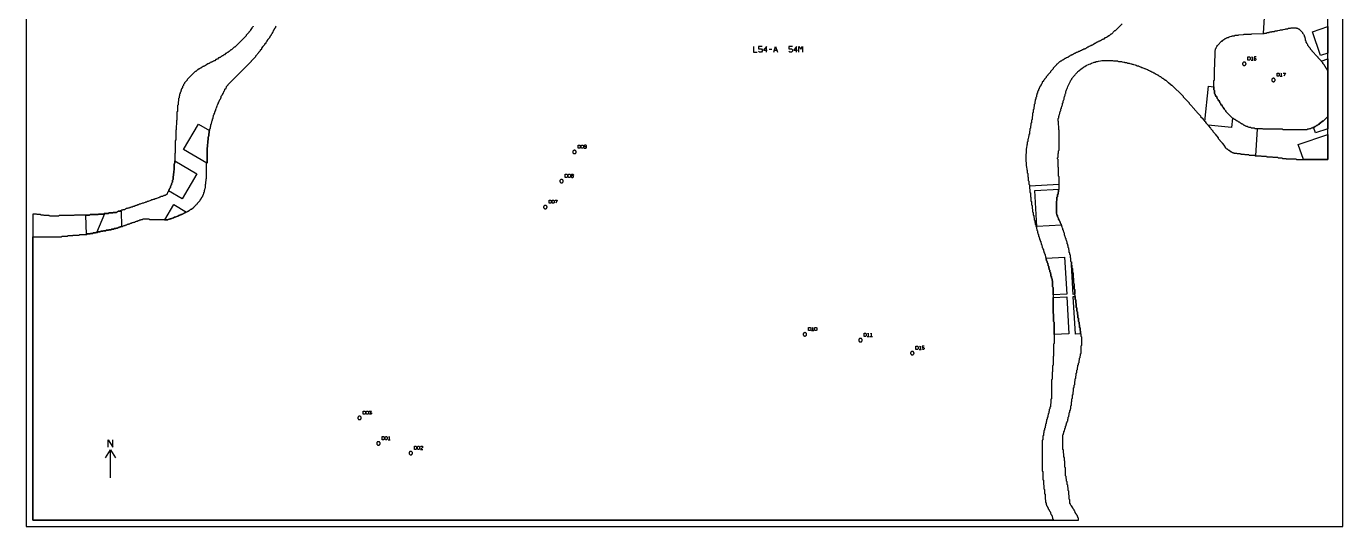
# Model space of a CAD drawing. Header units: millimetres. Extents: x 0 to 1219, y 0 to 1240.
# Drawn here: x 0 to 1219, y 0 to 463 of the extents above; entities that cross this region are included whole.
import ezdxf

# ---------------------------------------------------------------- set-up
doc = ezdxf.new("R2010")
doc.units = ezdxf.units.MM
for name, color, linetype in [('CUT_DOWEL_3.2', 2, 'Continuous'), ('CUT_OUTER', 1, 'Continuous'), ('ENGRAVE_BLDG_BOX', 5, 'Continuous'), ('ENGRAVE_BLDG_FOOTPRINT', 8, 'Continuous'), ('ENGRAVE_NEXT', 3, 'Continuous'), ('ENGRAVE_NORTH', 2, 'Continuous'), ('ENGRAVE_SITE_BOUNDARY', 6, 'Continuous'), ('ENGRAVE_TEXT', 2, 'Continuous'), ('SHEET_EDGE', 7, 'Continuous')]:
    doc.layers.add(name, color=color, linetype=linetype)

msp = doc.modelspace()

# ---------------------------------------------------------------- linework, layer by layer
at = {"layer": 'CUT_DOWEL_3.2'}
for points in [[(1129.7, 428.6), (1129.7, 428.8), (1129.6, 429), (1129.6, 429.2), (1129.5, 429.4), (1129.3, 429.6), (1129.2, 429.7), (1129, 429.9), (1128.9, 430), (1128.7, 430.1), (1128.5, 430.1), (1128.3, 430.2), (1128.1, 430.2), (1127.9, 430.2), (1127.7, 430.1), (1127.5, 430.1), (1127.3, 430), (1127.1, 429.9), (1126.9, 429.7), (1126.8, 429.6), (1126.7, 429.4), (1126.6, 429.2), (1126.5, 429), (1126.5, 428.8), (1126.5, 428.6), (1126.5, 428.4), (1126.5, 428.2), (1126.6, 428), (1126.7, 427.8), (1126.8, 427.6), (1126.9, 427.4), (1127.1, 427.3), (1127.3, 427.2), (1127.5, 427.1), (1127.7, 427), (1127.9, 427), (1128.1, 427), (1128.3, 427), (1128.5, 427), (1128.7, 427.1), (1128.9, 427.2), (1129, 427.3), (1129.2, 427.4), (1129.3, 427.6), (1129.5, 427.8), (1129.6, 428), (1129.6, 428.2), (1129.7, 428.4), (1129.7, 428.6)], [(1156.7, 413.6), (1156.7, 413.8), (1156.6, 414), (1156.6, 414.2), (1156.5, 414.4), (1156.3, 414.6), (1156.2, 414.7), (1156, 414.9), (1155.9, 415), (1155.7, 415.1), (1155.5, 415.1), (1155.3, 415.2), (1155.1, 415.2), (1154.9, 415.2), (1154.7, 415.1), (1154.5, 415.1), (1154.3, 415), (1154.1, 414.9), (1153.9, 414.7), (1153.8, 414.6), (1153.7, 414.4), (1153.6, 414.2), (1153.5, 414), (1153.5, 413.8), (1153.5, 413.6), (1153.5, 413.4), (1153.5, 413.2), (1153.6, 413), (1153.7, 412.8), (1153.8, 412.6), (1153.9, 412.4), (1154.1, 412.3), (1154.3, 412.2), (1154.5, 412.1), (1154.7, 412), (1154.9, 412), (1155.1, 412), (1155.3, 412), (1155.5, 412), (1155.7, 412.1), (1155.9, 412.2), (1156, 412.3), (1156.2, 412.4), (1156.3, 412.6), (1156.5, 412.8), (1156.6, 413), (1156.6, 413.2), (1156.7, 413.4), (1156.7, 413.6)], [(509.3, 347), (509.3, 347.2), (509.2, 347.4), (509.2, 347.6), (509.1, 347.8), (509, 347.9), (508.8, 348.1), (508.7, 348.2), (508.5, 348.3), (508.3, 348.4), (508.1, 348.5), (507.9, 348.5), (507.7, 348.6), (507.5, 348.5), (507.3, 348.5), (507.1, 348.4), (506.9, 348.3), (506.7, 348.2), (506.6, 348.1), (506.4, 347.9), (506.3, 347.8), (506.2, 347.6), (506.1, 347.4), (506.1, 347.2), (506.1, 347), (506.1, 346.7), (506.1, 346.5), (506.2, 346.3), (506.3, 346.2), (506.4, 346), (506.6, 345.8), (506.7, 345.7), (506.9, 345.6), (507.1, 345.5), (507.3, 345.4), (507.5, 345.4), (507.7, 345.4), (507.9, 345.4), (508.1, 345.4), (508.3, 345.5), (508.5, 345.6), (508.7, 345.7), (508.8, 345.8), (509, 346), (509.1, 346.2), (509.2, 346.3), (509.2, 346.5), (509.3, 346.7), (509.3, 347)], [(497.3, 320), (497.3, 320.2), (497.2, 320.4), (497.2, 320.6), (497.1, 320.8), (497, 320.9), (496.8, 321.1), (496.7, 321.2), (496.5, 321.3), (496.3, 321.4), (496.1, 321.5), (495.9, 321.5), (495.7, 321.6), (495.5, 321.5), (495.3, 321.5), (495.1, 321.4), (494.9, 321.3), (494.7, 321.2), (494.6, 321.1), (494.4, 320.9), (494.3, 320.8), (494.2, 320.6), (494.1, 320.4), (494.1, 320.2), (494.1, 320), (494.1, 319.7), (494.1, 319.5), (494.2, 319.3), (494.3, 319.2), (494.4, 319), (494.6, 318.8), (494.7, 318.7), (494.9, 318.6), (495.1, 318.5), (495.3, 318.4), (495.5, 318.4), (495.7, 318.4), (495.9, 318.4), (496.1, 318.4), (496.3, 318.5), (496.5, 318.6), (496.7, 318.7), (496.8, 318.8), (497, 319), (497.1, 319.2), (497.2, 319.3), (497.2, 319.5), (497.3, 319.7), (497.3, 320)], [(482.3, 296), (482.3, 296.2), (482.2, 296.4), (482.2, 296.6), (482.1, 296.8), (482, 296.9), (481.8, 297.1), (481.7, 297.2), (481.5, 297.3), (481.3, 297.4), (481.1, 297.5), (480.9, 297.5), (480.7, 297.6), (480.5, 297.5), (480.3, 297.5), (480.1, 297.4), (479.9, 297.3), (479.7, 297.2), (479.6, 297.1), (479.4, 296.9), (479.3, 296.8), (479.2, 296.6), (479.1, 296.4), (479.1, 296.2), (479.1, 296), (479.1, 295.7), (479.1, 295.5), (479.2, 295.3), (479.3, 295.2), (479.4, 295), (479.6, 294.8), (479.7, 294.7), (479.9, 294.6), (480.1, 294.5), (480.3, 294.4), (480.5, 294.4), (480.7, 294.4), (480.9, 294.4), (481.1, 294.4), (481.3, 294.5), (481.5, 294.6), (481.7, 294.7), (481.8, 294.8), (482, 295), (482.1, 295.2), (482.2, 295.3), (482.2, 295.5), (482.3, 295.7), (482.3, 296)], [(722.7, 178.1), (722.7, 178.3), (722.6, 178.5), (722.6, 178.7), (722.5, 178.9), (722.4, 179.1), (722.2, 179.2), (722.1, 179.4), (721.9, 179.5), (721.7, 179.6), (721.5, 179.6), (721.3, 179.7), (721.1, 179.7), (720.9, 179.7), (720.7, 179.6), (720.5, 179.6), (720.3, 179.5), (720.1, 179.4), (720, 179.2), (719.8, 179.1), (719.7, 178.9), (719.6, 178.7), (719.5, 178.5), (719.5, 178.3), (719.5, 178.1), (719.5, 177.9), (719.5, 177.7), (719.6, 177.5), (719.7, 177.3), (719.8, 177.1), (720, 177), (720.1, 176.8), (720.3, 176.7), (720.5, 176.6), (720.7, 176.5), (720.9, 176.5), (721.1, 176.5), (721.3, 176.5), (721.5, 176.5), (721.7, 176.6), (721.9, 176.7), (722.1, 176.8), (722.2, 177), (722.4, 177.1), (722.5, 177.3), (722.6, 177.5), (722.6, 177.7), (722.7, 177.9), (722.7, 178.1)], [(774.2, 172.7), (774.2, 172.9), (774.1, 173.1), (774.1, 173.3), (774, 173.5), (773.8, 173.7), (773.7, 173.8), (773.6, 174), (773.4, 174.1), (773.2, 174.2), (773, 174.2), (772.8, 174.3), (772.6, 174.3), (772.4, 174.3), (772.2, 174.2), (772, 174.2), (771.8, 174.1), (771.6, 174), (771.4, 173.8), (771.3, 173.7), (771.2, 173.5), (771.1, 173.3), (771, 173.1), (771, 172.9), (771, 172.7), (771, 172.5), (771, 172.3), (771.1, 172.1), (771.2, 171.9), (771.3, 171.7), (771.4, 171.6), (771.6, 171.4), (771.8, 171.3), (772, 171.2), (772.2, 171.1), (772.4, 171.1), (772.6, 171.1), (772.8, 171.1), (773, 171.1), (773.2, 171.2), (773.4, 171.3), (773.6, 171.4), (773.7, 171.6), (773.8, 171.7), (774, 171.9), (774.1, 172.1), (774.1, 172.3), (774.2, 172.5), (774.2, 172.7)], [(822.2, 160.7), (822.2, 160.9), (822.1, 161.1), (822.1, 161.3), (822, 161.5), (821.8, 161.7), (821.7, 161.8), (821.6, 162), (821.4, 162.1), (821.2, 162.2), (821, 162.2), (820.8, 162.3), (820.6, 162.3), (820.4, 162.3), (820.2, 162.2), (820, 162.2), (819.8, 162.1), (819.6, 162), (819.4, 161.8), (819.3, 161.7), (819.2, 161.5), (819.1, 161.3), (819, 161.1), (819, 160.9), (819, 160.7), (819, 160.5), (819, 160.3), (819.1, 160.1), (819.2, 159.9), (819.3, 159.7), (819.4, 159.6), (819.6, 159.4), (819.8, 159.3), (820, 159.2), (820.2, 159.1), (820.4, 159.1), (820.6, 159.1), (820.8, 159.1), (821, 159.1), (821.2, 159.2), (821.4, 159.3), (821.6, 159.4), (821.7, 159.6), (821.8, 159.7), (822, 159.9), (822.1, 160.1), (822.1, 160.3), (822.2, 160.5), (822.2, 160.7)], [(310.2, 100.7), (310.2, 100.9), (310.1, 101.1), (310.1, 101.3), (310, 101.5), (309.8, 101.7), (309.7, 101.8), (309.6, 102), (309.4, 102.1), (309.2, 102.2), (309, 102.2), (308.8, 102.3), (308.6, 102.3), (308.4, 102.3), (308.2, 102.2), (308, 102.2), (307.8, 102.1), (307.6, 102), (307.4, 101.8), (307.3, 101.7), (307.2, 101.5), (307.1, 101.3), (307, 101.1), (307, 100.9), (307, 100.7), (307, 100.5), (307, 100.3), (307.1, 100.1), (307.2, 99.9), (307.3, 99.7), (307.4, 99.6), (307.6, 99.4), (307.8, 99.3), (308, 99.2), (308.2, 99.2), (308.4, 99.1), (308.6, 99.1), (308.8, 99.1), (309, 99.2), (309.2, 99.2), (309.4, 99.3), (309.6, 99.4), (309.7, 99.6), (309.8, 99.7), (310, 99.9), (310.1, 100.1), (310.1, 100.3), (310.2, 100.5), (310.2, 100.7)], [(327.7, 77.1), (327.7, 77.3), (327.6, 77.5), (327.6, 77.7), (327.5, 77.9), (327.4, 78.1), (327.2, 78.2), (327.1, 78.4), (326.9, 78.5), (326.7, 78.6), (326.5, 78.6), (326.3, 78.7), (326.1, 78.7), (325.9, 78.7), (325.7, 78.6), (325.5, 78.6), (325.3, 78.5), (325.1, 78.4), (325, 78.2), (324.8, 78.1), (324.7, 77.9), (324.6, 77.7), (324.5, 77.5), (324.5, 77.3), (324.5, 77.1), (324.5, 76.9), (324.5, 76.7), (324.6, 76.5), (324.7, 76.3), (324.8, 76.1), (325, 76), (325.1, 75.8), (325.3, 75.7), (325.5, 75.6), (325.7, 75.6), (325.9, 75.5), (326.1, 75.5), (326.3, 75.5), (326.5, 75.6), (326.7, 75.6), (326.9, 75.7), (327.1, 75.8), (327.2, 76), (327.4, 76.1), (327.5, 76.3), (327.6, 76.5), (327.6, 76.7), (327.7, 76.9), (327.7, 77.1)], [(357.7, 68.1), (357.7, 68.3), (357.6, 68.5), (357.6, 68.7), (357.5, 68.9), (357.4, 69.1), (357.2, 69.2), (357.1, 69.4), (356.9, 69.5), (356.7, 69.6), (356.5, 69.6), (356.3, 69.7), (356.1, 69.7), (355.9, 69.7), (355.7, 69.6), (355.5, 69.6), (355.3, 69.5), (355.1, 69.4), (355, 69.2), (354.8, 69.1), (354.7, 68.9), (354.6, 68.7), (354.5, 68.5), (354.5, 68.3), (354.5, 68.1), (354.5, 67.9), (354.5, 67.7), (354.6, 67.5), (354.7, 67.3), (354.8, 67.1), (355, 67), (355.1, 66.8), (355.3, 66.7), (355.5, 66.6), (355.7, 66.6), (355.9, 66.5), (356.1, 66.5), (356.3, 66.5), (356.5, 66.6), (356.7, 66.6), (356.9, 66.7), (357.1, 66.8), (357.2, 67), (357.4, 67.1), (357.5, 67.3), (357.6, 67.5), (357.6, 67.7), (357.7, 67.9), (357.7, 68.1)]]:
    msp.add_lwpolyline(points, close=True, dxfattribs=at)
at = {"layer": 'CUT_OUTER'}
msp.add_lwpolyline([(210, 463.5), (210, 463), (209, 462), (209, 461.5), (207.5, 460), (207.5, 459.5), (206, 458), (206, 457.5), (203.5, 455), (203.5, 454.5), (193, 444), (192.5, 444), (190, 441.5), (189.5, 441.5), (188, 440), (187.5, 440), (186.5, 439), (186, 439), (185, 438), (184.5, 438), (183.5, 437), (183, 437), (182, 436), (181.5, 436), (181, 435.5), (180.5, 435.5), (179.5, 434.5), (179, 434.5), (178.5, 434), (178, 434), (177, 433), (176.5, 433), (176, 432.5), (175.5, 432.5), (174.5, 431.5), (174, 431.5), (173.5, 431), (173, 431), (172.5, 430.5), (172, 430.5), (171.5, 430), (171, 430), (170.5, 429.5), (170, 429.5), (169.5, 429), (169, 429), (168.5, 428.5), (168, 428.5), (167, 427.5), (166.5, 427.5), (166, 427), (165.5, 427), (165, 426.5), (164.5, 426.5), (164, 426), (163.5, 426), (163, 425.5), (162.5, 425.5), (161.5, 424.5), (161, 424.5), (160.5, 424), (160, 424), (159, 423), (158.5, 423), (157, 421.5), (156.5, 421.5), (149, 414), (149, 413.5), (146.5, 411), (146.5, 410.5), (145.5, 409.5), (145.5, 408.5), (144.5, 407.5), (144.5, 406.5), (144, 406), (144, 405.5), (143.5, 405), (143.5, 404), (143, 403.5), (143, 402.5), (142.5, 402), (142.5, 401), (142, 400.5), (142, 399), (141.5, 398.5), (141.5, 397), (141, 396.5), (141, 394), (140.5, 393.5), (140.5, 390.5), (140, 390), (140, 384.5), (139.5, 384), (139.4, 376.5), (139, 376), (138.9, 367.5), (138.5, 367), (138.4, 358), (138, 357.5), (138, 346.5), (137.9, 346), (137.5, 345.5), (137.4, 336.5), (137, 336), (136.9, 330), (136.5, 329.5), (136.4, 325), (136, 324.5), (135.9, 321.5), (135.4, 321), (135.4, 319), (135, 318.6), (134.9, 318), (134.4, 317.5), (134.4, 316.5), (134, 316.1), (133.9, 315.5), (133.4, 315), (133.4, 314), (132.9, 313.5), (132.9, 313), (132.4, 312.5), (132.4, 312), (131.9, 311.5), (131.9, 311), (131.4, 310.5), (131.4, 310), (130.9, 309.5), (130.8, 309), (130.4, 308.5), (130.3, 308), (129.5, 307.2), (129, 307.1), (128.5, 306.7), (127.5, 306.6), (127, 306.1), (126.5, 306.1), (126.4, 306), (126, 305.6), (124.5, 305.6), (124, 305.1), (123.4, 305), (123, 304.6), (122, 304.6), (121.5, 304.1), (120.5, 304), (120, 303.6), (119, 303.5), (118.5, 303.1), (117.5, 303), (117, 302.6), (116, 302.5), (115.5, 302.1), (114.9, 302), (114.5, 301.6), (113.5, 301.5), (113, 301.1), (112, 301), (111.5, 300.6), (110.5, 300.5), (110, 300.1), (109, 300), (108.5, 299.6), (107.5, 299.5), (107, 299.1), (106, 299), (105.5, 298.6), (104.5, 298.5), (104, 298), (103, 298), (102.5, 297.5), (101.5, 297.5), (101, 297), (100.5, 297), (100, 296.6), (98.5, 296.5), (98, 296), (97, 296), (96.5, 295.5), (96, 295.5), (95.5, 295), (94, 295), (93.5, 294.5), (92.5, 294.5), (92, 294), (91.5, 294), (91, 293.5), (89.5, 293.5), (89, 293), (88, 293), (87.5, 292.5), (87, 292.5), (86.5, 292), (85, 292), (84.5, 291.5), (84, 291.5), (83.5, 291), (80.5, 291), (80, 290.5), (76.5, 290.5), (76, 290), (72, 290), (71.5, 289.5), (67, 289.5), (66.5, 289), (59, 289), (58.5, 288.5), (44.5, 288.5), (44, 288), (30.5, 288), (30, 287.5), (29.5, 287.5), (21.5, 287.5), (21, 288), (16.5, 288), (16, 288.5), (13.5, 288.5), (13, 289), (10, 289), (9.5, 289.5), (6, 289.5), (6, 6), (6, 6), (974.5, 6), (974.5, 8), (974, 8.5), (974, 9), (973.5, 9.5), (973.5, 10), (973, 10.5), (973, 11), (972.5, 11.5), (972.5, 12), (971.5, 13), (971.5, 13.5), (971, 14), (971, 14.5), (970.5, 15), (970.5, 15.5), (969.5, 16.5), (969.5, 17), (969, 17.5), (969, 18), (967.6, 19.5), (967.5, 20), (967.1, 20.5), (967, 21), (966.6, 21.5), (966.5, 25), (966, 25.5), (966, 29), (965.5, 29.5), (965.5, 33), (965, 33.5), (965, 36), (964.5, 36.5), (964.5, 38.5), (964, 39), (964, 41.5), (963.5, 42), (963.5, 44), (963, 44.5), (963, 46.5), (962.5, 47), (962.5, 54.5), (962, 55), (962, 60.5), (961.5, 61), (961.5, 64), (961, 64.5), (961, 67.5), (960.5, 68), (960.5, 71), (960, 71.5), (960, 84.5), (960.1, 85), (960.5, 85.5), (960.5, 86.5), (961, 87), (961, 88), (961.5, 88.5), (961.5, 89.5), (962, 90), (962, 91), (962.5, 91.5), (962.5, 93), (963, 93.5), (963, 94.5), (963.5, 95), (963.5, 96), (964, 96.5), (964, 97.5), (964.5, 98), (964.5, 99.5), (965, 100), (965, 101.5), (965.5, 102), (965.5, 103), (966, 103.5), (966, 105.5), (966.5, 106), (966.5, 107.5), (967, 108), (967, 109), (967.5, 109.5), (967.5, 112), (968, 112.5), (968, 115.5), (968.5, 116), (968.5, 118.5), (969, 119), (969, 122), (969.5, 122.5), (969.5, 125), (970, 125.5), (970, 128.5), (970.5, 129), (970.5, 131), (971, 131.5), (971, 134.5), (971.5, 135), (971.5, 137), (972, 137.5), (972, 139.5), (972.5, 140), (972.5, 142), (973, 142.5), (973, 145), (973.5, 145.5), (973.5, 147.5), (974, 148), (974, 149.5), (974.5, 150), (974.5, 151.5), (975, 152), (975, 154), (975.5, 154.5), (975.5, 156), (976, 156.5), (976, 158), (976.5, 158.5), (976.5, 160), (977, 160.5), (977, 167.5), (977.5, 168), (977.5, 175.5), (977, 176), (977, 178.5), (976.5, 179), (976.5, 181), (976, 181.5), (976, 184), (975.5, 184.5), (975.5, 187), (975, 187.5), (975, 189.5), (974.5, 190), (974.5, 193), (974, 193.5), (974, 196), (973.5, 196.5), (973.5, 199), (973, 199.5), (973, 202.5), (972.5, 203), (972.5, 206.5), (972, 207), (972, 210), (971.5, 210.5), (971.5, 214), (971, 214.5), (971, 219.5), (970.5, 220), (970.5, 225), (970, 225.5), (970, 230), (969.5, 230.5), (969.5, 235), (969, 235.5), (969, 239), (968.5, 239.5), (968.5, 242), (968, 242.5), (968, 245), (967.5, 245.5), (967.5, 248.5), (967, 249), (967, 251.5), (966.5, 252), (966.5, 253.5), (966, 254), (966, 256), (965.6, 256.5), (965.5, 258), (965.1, 258.5), (965, 260), (964.6, 260.5), (964.5, 261.5), (964.1, 262), (964, 263.5), (963.6, 264), (963.5, 265), (963.1, 265.5), (963, 266.5), (962.6, 267), (962.5, 268), (962.1, 268.5), (962, 269.5), (961.6, 270), (961.5, 271.5), (961.1, 272), (961, 273), (960.6, 273.5), (960.5, 274.5), (960.1, 275), (960, 276), (959.6, 276.5), (959.5, 277.5), (959.1, 278), (959, 279), (958.6, 279.5), (958.5, 280), (958.1, 280.5), (958, 281), (957.6, 281.5), (957.6, 282), (957.1, 282.5), (957.1, 283), (956.6, 283.5), (956.6, 284), (956.1, 284.5), (956.1, 285.5), (955.6, 286), (955.5, 286.6), (955.1, 287), (955.1, 288), (954.6, 288.5), (954.6, 289.5), (954.1, 290), (954.1, 290.5), (954.1, 301.5), (954.6, 302), (954.6, 305), (955.1, 305.5), (955.1, 307.5), (955.6, 308), (955.6, 309.5), (956, 310), (956.1, 312), (956.5, 312.5), (956.6, 324), (956.1, 324.5), (956.1, 332.5), (955.6, 333), (955.6, 340), (955.5, 340.2), (955.2, 340.5), (955.1, 341), (955.2, 341.5), (955.5, 341.8), (955.6, 342), (955.7, 345.5), (956.1, 346), (956.1, 348), (956.6, 348.5), (956.6, 367), (956.5, 367.2), (956.2, 367.5), (956.2, 368), (956.1, 375), (956, 375.3), (955.8, 375.5), (955.7, 376), (955.7, 377.5), (955.8, 378), (956.2, 378.5), (956.3, 380), (956.6, 380.5), (956.8, 382), (957.2, 382.5), (957.3, 383.5), (957.6, 384), (957.8, 385), (958.1, 385.5), (958.3, 387), (958.7, 387.5), (958.8, 388.5), (959.2, 389), (959.3, 390), (959.6, 390.5), (959.8, 392), (960.2, 392.5), (960.3, 394), (960.7, 394.5), (960.8, 395.5), (961.2, 396), (961.4, 397.5), (961.7, 398), (961.8, 399), (962.2, 399.5), (962.3, 400.5), (962.4, 401), (962.7, 401.5), (962.8, 402.5), (962.9, 403), (963.2, 403.5), (963.4, 404.5), (963.7, 405), (963.9, 406), (964.2, 406.5), (964.5, 407.5), (967, 412.5), (967.5, 413.5), (968.3, 414.5), (968.5, 415), (969.3, 416), (969.6, 416.5), (971.3, 418.5), (971.6, 419), (973.5, 421), (974, 421.4), (974.5, 421.7), (974.9, 422), (977, 423.9), (977.5, 424.2), (979, 425.4), (980.5, 426.2), (981.5, 426.9), (984.5, 428.4), (985.5, 428.7), (986.5, 429.1), (987, 429.2), (988.5, 429.9), (989, 430.1), (990, 430.2), (991, 430.6), (992, 430.7), (993, 431.1), (995, 431.2), (996, 431.6), (999, 431.7), (1006, 431.7), (1007, 431.5), (1007.5, 431.3), (1010.5, 431.2), (1011, 431.1), (1011.5, 430.8), (1014, 430.7), (1014.5, 430.6), (1015, 430.3), (1016.5, 430.2), (1017, 430.1), (1017.5, 429.8), (1019, 429.7), (1019.5, 429.6), (1020, 429.3), (1021.5, 429.1), (1022, 428.8), (1023.5, 428.6), (1024, 428.3), (1025, 428.2), (1025.5, 427.8), (1027, 427.6), (1027.5, 427.3), (1028, 427.2), (1028.5, 426.8), (1030, 426.7), (1030.5, 426.3), (1031, 426.2), (1031.5, 425.8), (1032.5, 425.7), (1033, 425.3), (1033.5, 425.2), (1034, 424.8), (1035, 424.7), (1035.5, 424.3), (1036, 424.2), (1036.5, 423.9), (1037.5, 423.7), (1038, 423.3), (1038.5, 423.2), (1039, 422.8), (1039.5, 422.7), (1040, 422.3), (1040.5, 422.2), (1041, 421.8), (1041.5, 421.7), (1042, 421.3), (1042.5, 421.3), (1043, 420.8), (1043.5, 420.8), (1044, 420.3), (1044.5, 420.3), (1045, 419.8), (1045.5, 419.7), (1046.5, 418.9), (1047, 418.8), (1047.5, 418.4), (1048, 418.3), (1049, 417.4), (1049.5, 417.3), (1050, 416.9), (1050.5, 416.8), (1052, 415.4), (1052.5, 415.3), (1053.5, 414.4), (1054, 414.3), (1055, 413.4), (1055.5, 413.3), (1057.3, 411.5), (1057.5, 411.4), (1058, 411.3), (1060.4, 409), (1060.5, 408.9), (1061, 408.8), (1071.4, 398.5), (1071.4, 398), (1071.5, 397.9), (1076.9, 392.5), (1077, 391.9), (1079.9, 389), (1080, 388.4), (1083.9, 384.5), (1084, 383.9), (1087.4, 380.5), (1087.5, 379.9), (1089.9, 377.5), (1090, 376.9), (1092.4, 374.5), (1092.5, 374), (1094.4, 372), (1094.5, 371.5), (1096.9, 369), (1097, 368.5), (1098.9, 366.5), (1099, 366), (1100.9, 364), (1101, 363.5), (1102.4, 362), (1102.5, 361.5), (1103.9, 360), (1104, 359.5), (1105.5, 358), (1105.5, 357.5), (1107.5, 355.5), (1107.5, 355), (1109.5, 353), (1109.5, 352.5), (1110.5, 351.5), (1110.5, 351), (1111, 350.5), (1111.5, 350.5), (1112, 350), (1112, 349.5), (1112.5, 349.5), (1113.5, 348.5), (1114, 348.5), (1115, 347.5), (1115.5, 347.5), (1116, 347), (1116.5, 347), (1117, 346.5), (1118, 346.5), (1118.5, 346), (1121, 346), (1121.5, 345.5), (1124.5, 345.5), (1125, 345), (1128, 345), (1128.5, 344.5), (1132, 344.5), (1132.5, 344), (1137.5, 344), (1138, 343.5), (1143.5, 343.5), (1144, 343), (1148.5, 343), (1149, 342.5), (1154, 342.5), (1154.5, 342), (1159, 342), (1159.5, 341.5), (1163, 341.5), (1163.5, 341), (1166.5, 341), (1167, 340.5), (1176, 340.5), (1176.5, 340), (1205.5, 340), (1205.5, 524.6)], dxfattribs=at)
at = {"layer": 'ENGRAVE_BLDG_BOX'}
for points in [[(1198.7, 436.2), (1191.2, 458.3), (1205.5, 463.1), (1205.5, 438.5), (1198.7, 436.2)], [(1205.5, 433.1), (1205.5, 421.9), (1205.4, 422), (1205.2, 422.5), (1204.4, 423.5), (1204.2, 424), (1203.9, 424.5), (1203.7, 425), (1202.9, 426), (1202.7, 426.5), (1202.3, 427), (1202.2, 427.5), (1200.8, 429), (1200.7, 429.5), (1200.5, 429.7), (1199.3, 431), (1199.3, 431), (1205.5, 433.1)], [(1095, 407.9), (1100, 407.4), (1100, 404.5), (1100.5, 404), (1100.5, 401), (1101, 400.5), (1101, 400), (1101.5, 399.5), (1101.5, 399), (1102.5, 398), (1102.5, 397.5), (1103, 397), (1103, 396.5), (1104, 395.5), (1104, 395), (1105, 394), (1105, 393.5), (1105.5, 393), (1105.5, 392.5), (1106.5, 391.5), (1106.5, 391), (1107.5, 390), (1107.5, 389.5), (1108.5, 388.5), (1108.5, 388), (1109.5, 387), (1109.5, 386.5), (1111, 385), (1111, 384.5), (1117.1, 378.4), (1116.2, 369.6), (1094.5, 371.8), (1094.4, 372), (1092.5, 374), (1092.4, 374.5), (1091.6, 375.3), (1095, 407.9)], [(1194, 364.7), (1192.3, 369.8), (1192.5, 370), (1193, 370), (1193.5, 370.5), (1194, 370.5), (1195, 371.5), (1195.5, 371.5), (1196.5, 372.5), (1197, 372.5), (1198, 373.5), (1198.5, 373.5), (1200.5, 375.4), (1201, 375.5), (1205.5, 379.9), (1205.5, 368.5), (1194, 364.7)], [(145.7, 349.3), (159.4, 372.7), (169.7, 366.7), (169.5, 366.5), (169.5, 364.5), (169, 364), (169, 361.5), (168.5, 361), (168.5, 358), (168, 357.5), (167.9, 351.5), (167.5, 351), (167.4, 337), (167.2, 336.7), (145.7, 349.3)], [(1178.1, 353.9), (1205.5, 363.2), (1205.5, 340), (1182.8, 340), (1178.1, 353.9)], [(157.9, 326.7), (144.3, 303.5), (131.8, 310.9), (131.9, 311), (131.9, 311.5), (132.4, 312), (132.4, 312.5), (132.9, 313), (132.9, 313.5), (133.4, 314), (133.4, 315), (133.9, 315.5), (134, 316.1), (134.4, 316.5), (134.4, 317.5), (134.9, 318), (135, 318.6), (135.4, 319), (135.4, 321), (135.9, 321.5), (136, 324.5), (136.4, 325), (136.5, 329.5), (136.9, 330), (137, 336), (137.4, 336.5), (137.4, 338.7), (157.9, 326.7)], [(936, 278), (934.2, 311.2), (956.5, 312.4), (956.1, 312), (956, 310), (955.6, 309.5), (955.6, 308), (955.1, 307.5), (955.1, 305.5), (954.6, 305), (954.6, 302), (954.1, 301.5), (954.1, 290.5), (954.1, 290), (954.6, 289.5), (954.6, 288.5), (955.1, 288), (955.1, 287), (955.5, 286.6), (955.6, 286), (956.1, 285.5), (956.1, 284.5), (956.6, 284), (956.6, 283.5), (957.1, 283), (957.1, 282.5), (957.6, 282), (957.6, 281.5), (958, 281), (958.1, 280.5), (958.5, 280), (958.6, 279.5), (958.8, 279.2), (936, 278)], [(136.5, 298.2), (148.2, 291.3), (148, 291.1), (147.5, 291), (147, 290.6), (146.5, 290.5), (146, 290.1), (145.5, 290), (145, 289.6), (144.5, 289.5), (144, 289.1), (143, 289), (142.5, 288.5), (142, 288.5), (141.5, 288), (141, 288), (140.5, 287.6), (139.9, 287.5), (139.5, 287.1), (138.5, 287), (138, 286.6), (137, 286.5), (136.5, 286), (135.9, 286), (135.5, 285.6), (134.5, 285.5), (134, 285.1), (133, 285), (132.5, 284.6), (131.5, 284.5), (131, 284.1), (128.2, 284.1), (136.5, 298.2)], [(87.8, 292.2), (88.1, 278), (88, 278), (87.5, 277.5), (86.5, 277.5), (86, 277), (85, 277), (84.5, 276.5), (83.5, 276.5), (83, 276), (81.5, 276), (81, 275.5), (79, 275.5), (78.5, 275), (76.5, 275), (76, 274.5), (74, 274.5), (73.5, 274), (71.5, 274), (71, 273.5), (69, 273.5), (68.5, 273), (66.5, 273), (66, 272.5), (64.5, 272.5), (64, 272), (62, 272), (61.5, 271.5), (59.5, 271.5), (59, 271), (56.5, 271), (56, 270.5), (55.6, 270.5), (55.2, 288.5), (58.5, 288.5), (59, 289), (66.5, 289), (67, 289.5), (71.5, 289.5), (72, 290), (76, 290), (76.5, 290.5), (80, 290.5), (80.5, 291), (83.5, 291), (84, 291.5), (84.5, 291.5), (85, 292), (86.5, 292), (86.7, 292.2), (87.8, 292.2)], [(961.7, 249.5), (963.6, 215.2), (951, 214.6), (951, 221.5), (950.5, 222), (950.5, 227.5), (950, 228), (950, 229.5), (949.5, 230), (949.5, 231.5), (949, 232), (949, 234), (948.5, 234.5), (948.5, 235.5), (948, 236), (948, 237.5), (947.5, 238), (947.5, 239), (947, 239.5), (947, 241), (946.5, 241.5), (946.5, 242.5), (946, 243), (946, 244), (945.5, 244.5), (945.5, 245.5), (945, 246), (945, 247), (944.5, 247.5), (944.5, 248.5), (961.7, 249.5)], [(967.9, 245.1), (968, 245), (968, 243.1), (967.9, 245.1)], [(969.6, 215.1), (968.1, 242.5), (968.5, 242), (968.5, 239.5), (969, 239), (969, 235.5), (969.5, 235), (969.5, 230.5), (970, 230), (970, 225.5), (970.5, 225), (970.5, 220), (971, 219.5), (971, 215.2), (969.6, 215.1)], [(963.7, 212.8), (965.6, 178.6), (952, 177.8), (952, 189.5), (951.5, 190), (951.5, 197), (951, 197.5), (951, 198), (951, 212.1), (963.7, 212.8)], [(971.6, 178.4), (969.7, 213.1), (971.5, 213.2), (971.5, 210.5), (972, 210), (972, 207), (972.5, 206.5), (972.5, 203), (973, 202.5), (973, 199.5), (973.5, 199), (973.5, 196.5), (974, 196), (974, 193.5), (974.5, 193), (974.5, 190), (975, 189.5), (975, 187.5), (975.5, 187), (975.5, 184.5), (976, 184), (976, 181.5), (976.5, 181), (976.5, 179), (976.8, 178.7), (971.6, 178.4)], [(34.9, 6), (61.1, 6), (61.1, 6), (34.9, 6), (34.9, 6)], [(66.3, 6), (91.5, 6), (91.5, 6), (66.3, 6), (66.3, 6)], [(148, 6), (200.8, 6), (200.8, 6), (148, 6), (148, 6)], [(401.3, 6), (380.1, 6), (380.1, 6), (401.3, 6), (401.3, 6)], [(474.5, 6), (442.3, 6), (442.3, 6), (474.5, 6), (474.5, 6)], [(484.9, 6), (511.7, 6), (511.7, 6), (484.9, 6), (484.9, 6)], [(518.8, 6), (527.4, 6), (527.4, 6), (518.8, 6), (518.8, 6)]]:
    msp.add_lwpolyline(points, close=True, dxfattribs=at)
at = {"layer": 'ENGRAVE_BLDG_FOOTPRINT'}
for points in [[(1205.5, 463.1), (1205.5, 438.5), (1198.7, 436.2), (1191.2, 458.3), (1205.5, 463.1)], [(1205.5, 433.1), (1205.5, 421.9), (1205.4, 422), (1205.2, 422.5), (1204.4, 423.5), (1204.2, 424), (1203.9, 424.5), (1203.7, 425), (1202.9, 426), (1202.7, 426.5), (1202.3, 427), (1202.2, 427.5), (1200.8, 429), (1200.7, 429.5), (1200.5, 429.7), (1199.3, 431), (1199.3, 431), (1205.5, 433.1)], [(1095, 407.9), (1100, 407.4), (1100, 404.5), (1100.5, 404), (1100.5, 401), (1101, 400.5), (1101, 400), (1101.5, 399.5), (1101.5, 399), (1102.5, 398), (1102.5, 397.5), (1103, 397), (1103, 396.5), (1104, 395.5), (1104, 395), (1105, 394), (1105, 393.5), (1105.5, 393), (1105.5, 392.5), (1106.5, 391.5), (1106.5, 391), (1107.5, 390), (1107.5, 389.5), (1108.5, 388.5), (1108.5, 388), (1109.5, 387), (1109.5, 386.5), (1111, 385), (1111, 384.5), (1117.1, 378.4), (1116.2, 369.6), (1094.5, 371.8), (1094.4, 372), (1092.5, 374), (1092.4, 374.5), (1091.6, 375.3), (1095, 407.9)], [(1194, 364.7), (1192.3, 369.8), (1192.5, 370), (1193, 370), (1193.5, 370.5), (1194, 370.5), (1195, 371.5), (1195.5, 371.5), (1196.5, 372.5), (1197, 372.5), (1198, 373.5), (1198.5, 373.5), (1200.5, 375.4), (1201, 375.5), (1205.5, 379.9), (1205.5, 368.5), (1194, 364.7)], [(145.7, 349.3), (159.4, 372.7), (169.7, 366.7), (169.5, 366.5), (169.5, 364.5), (169, 364), (169, 361.5), (168.5, 361), (168.5, 358), (168, 357.5), (167.9, 351.5), (167.5, 351), (167.4, 337), (167.2, 336.7), (145.7, 349.3)], [(1205.5, 363.2), (1205.5, 340), (1182.8, 340), (1178.1, 353.9), (1205.5, 363.2)], [(157.9, 326.7), (144.3, 303.5), (131.8, 310.9), (131.9, 311), (131.9, 311.5), (132.4, 312), (132.4, 312.5), (132.9, 313), (132.9, 313.5), (133.4, 314), (133.4, 315), (133.9, 315.5), (134, 316.1), (134.4, 316.5), (134.4, 317.5), (134.9, 318), (135, 318.6), (135.4, 319), (135.4, 321), (135.9, 321.5), (136, 324.5), (136.4, 325), (136.5, 329.5), (136.9, 330), (137, 336), (137.4, 336.5), (137.4, 338.7), (157.9, 326.7)], [(936, 278), (934.2, 311.2), (956.5, 312.4), (956.1, 312), (956, 310), (955.6, 309.5), (955.6, 308), (955.1, 307.5), (955.1, 305.5), (954.6, 305), (954.6, 302), (954.1, 301.5), (954.1, 290.5), (954.1, 290), (954.6, 289.5), (954.6, 288.5), (955.1, 288), (955.1, 287), (955.5, 286.6), (955.6, 286), (956.1, 285.5), (956.1, 284.5), (956.6, 284), (956.6, 283.5), (957.1, 283), (957.1, 282.5), (957.6, 282), (957.6, 281.5), (958, 281), (958.1, 280.5), (958.5, 280), (958.6, 279.5), (958.8, 279.2), (936, 278)], [(136.5, 298.2), (148.2, 291.3), (148, 291.1), (147.5, 291), (147, 290.6), (146.5, 290.5), (146, 290.1), (145.5, 290), (145, 289.6), (144.5, 289.5), (144, 289.1), (143, 289), (142.5, 288.5), (142, 288.5), (141.5, 288), (141, 288), (140.5, 287.6), (139.9, 287.5), (139.5, 287.1), (138.5, 287), (138, 286.6), (137, 286.5), (136.5, 286), (135.9, 286), (135.5, 285.6), (134.5, 285.5), (134, 285.1), (133, 285), (132.5, 284.6), (131.5, 284.5), (131, 284.1), (128.2, 284.1), (136.5, 298.2)], [(87.8, 292.2), (88.1, 278), (88, 278), (87.5, 277.5), (86.5, 277.5), (86, 277), (85, 277), (84.5, 276.5), (83.5, 276.5), (83, 276), (81.5, 276), (81, 275.5), (79, 275.5), (78.5, 275), (76.5, 275), (76, 274.5), (74, 274.5), (73.5, 274), (71.5, 274), (71, 273.5), (69, 273.5), (68.5, 273), (66.5, 273), (66, 272.5), (65.2, 272.5), (72.7, 290), (76, 290), (76.5, 290.5), (80, 290.5), (80.5, 291), (83.5, 291), (84, 291.5), (84.5, 291.5), (85, 292), (86.5, 292), (86.7, 292.2), (87.8, 292.2)], [(961.7, 249.5), (963.6, 215.2), (951, 214.6), (951, 221.5), (950.5, 222), (950.5, 227.5), (950, 228), (950, 229.5), (949.5, 230), (949.5, 231.5), (949, 232), (949, 234), (948.5, 234.5), (948.5, 235.5), (948, 236), (948, 237.5), (947.5, 238), (947.5, 239), (947, 239.5), (947, 241), (946.5, 241.5), (946.5, 242.5), (946, 243), (946, 244), (945.5, 244.5), (945.5, 245.5), (945, 246), (945, 247), (944.5, 247.5), (944.5, 248.5), (961.7, 249.5)], [(967.9, 245.1), (968, 245), (968, 243.1), (967.9, 245.1)], [(969.6, 215.1), (968.1, 242.5), (968.5, 242), (968.5, 239.5), (969, 239), (969, 235.5), (969.5, 235), (969.5, 230.5), (970, 230), (970, 225.5), (970.5, 225), (970.5, 220), (971, 219.5), (971, 215.2), (969.6, 215.1)], [(963.7, 212.8), (965.6, 178.6), (952, 177.8), (952, 189.5), (951.5, 190), (951.5, 197), (951, 197.5), (951, 198), (951, 212.1), (963.7, 212.8)], [(971.6, 178.4), (969.7, 213.1), (971.5, 213.2), (971.5, 210.5), (972, 210), (972, 207), (972.5, 206.5), (972.5, 203), (973, 202.5), (973, 199.5), (973.5, 199), (973.5, 196.5), (974, 196), (974, 193.5), (974.5, 193), (974.5, 190), (975, 189.5), (975, 187.5), (975.5, 187), (975.5, 184.5), (976, 184), (976, 181.5), (976.5, 181), (976.5, 179), (976.8, 178.7), (971.6, 178.4)], [(61.1, 6), (34.9, 6), (34.9, 6), (61.1, 6), (61.1, 6)], [(91.5, 6), (66.3, 6), (66.3, 6), (91.5, 6), (91.5, 6)], [(200.8, 6), (148, 6), (148, 6), (200.8, 6), (200.8, 6)], [(380.1, 6), (401.3, 6), (401.3, 6), (380.1, 6), (380.1, 6)], [(442.3, 6), (474.5, 6), (474.5, 6), (442.3, 6), (442.3, 6)], [(511.7, 6), (484.9, 6), (484.9, 6), (511.7, 6), (511.7, 6)], [(527.4, 6), (518.8, 6), (518.8, 6), (527.4, 6), (527.4, 6)]]:
    msp.add_lwpolyline(points, close=True, dxfattribs=at)
at = {"layer": 'ENGRAVE_NEXT'}
msp.add_lwpolyline([(1015, 465.5), (1008.5, 459), (1008, 459), (1005, 456), (1004.5, 456), (1003, 454.5), (1002.5, 454.5), (1001.5, 453.5), (1001, 453.5), (1000.5, 453), (1000, 453), (999.5, 452.5), (999, 452.5), (998, 451.5), (997.5, 451.5), (997, 451), (996.5, 451), (996, 450.5), (995.5, 450.5), (995, 450), (994.5, 450), (994, 449.5), (993.5, 449.5), (993, 449), (992.5, 449), (992, 448.5), (991.5, 448.5), (991, 448), (990.5, 448), (990, 447.5), (989.5, 447.5), (988.5, 446.5), (988, 446.5), (987.5, 446), (987, 446), (986.5, 445.5), (986, 445.5), (985.5, 445), (985, 445), (984.5, 444.5), (984, 444.5), (983.5, 444), (983, 444), (982.5, 443.5), (982, 443.5), (981, 442.5), (980.5, 442.5), (980, 442), (979, 442), (978.5, 441.5), (978, 441.5), (977.5, 441), (977, 441), (976.5, 440.5), (976, 440.5), (975.5, 440), (974.5, 440), (974, 439.5), (973.5, 439.5), (973, 439), (972.5, 439), (972, 438.5), (971.5, 438.5), (971, 438), (970.5, 438), (970, 437.5), (969.5, 437.5), (969, 437), (968.5, 437), (968, 436.5), (967.5, 436.5), (967, 436), (966.5, 436), (966, 435.5), (965.5, 435.5), (964.5, 434.5), (964, 434.5), (963.5, 434), (963, 434), (962.5, 433.5), (962, 433.5), (961, 432.5), (960.5, 432.5), (960, 432), (959.5, 432), (958.5, 431), (958, 431), (957.5, 430.5), (957, 430.5), (955, 428.5), (954.5, 428.4), (954.1, 428), (954, 427.5), (951, 424.5), (951, 424), (948.5, 421.5), (948.5, 421), (946, 418.5), (946, 418), (944.5, 416.5), (944.5, 416), (943, 414.5), (943, 414), (942, 413), (942, 412.5), (941, 411.5), (941, 411), (940.5, 410.5), (940.5, 410), (940, 409.5), (940, 409), (939, 408), (939, 407.5), (938.5, 407), (938.5, 406.5), (938, 406), (938, 405.5), (937.6, 405), (937.5, 404), (937, 403.5), (937, 403), (936.6, 402.5), (936.5, 401.5), (936, 401), (936, 400), (935.6, 399.5), (935.5, 398), (935, 397.5), (935, 396), (934.5, 395.5), (934.5, 394), (934, 393.5), (934, 391.5), (933.5, 391), (933.5, 389), (933, 388.5), (933, 386.5), (932.5, 386), (932.5, 383.5), (932, 383), (932, 380), (931.5, 379.5), (931.5, 377), (931, 376.5), (931, 374), (930.5, 373.5), (930.5, 371.5), (930, 371), (930, 369), (929.5, 368.5), (929.5, 366.5), (929, 366), (929, 363.5), (928.5, 363), (928.5, 361.5), (928.1, 361), (928, 359), (927.6, 358.5), (927.5, 356.5), (927.1, 356), (927, 354), (926.6, 353.5), (926.5, 350.5), (926.1, 350), (926, 345.5), (925.6, 345), (925.6, 338), (926, 337.5), (926.1, 334), (926.5, 333.5), (926.6, 330.5), (927, 330), (927.1, 327.5), (927.5, 327), (927.6, 324), (928, 323.5), (928, 320.5), (928.5, 320), (928.5, 317), (929, 316.5), (929, 313), (929.5, 312.5), (929.5, 309.5), (930, 309), (930, 305.5), (930.5, 305), (930.5, 301.5), (931, 301), (931, 298), (931.5, 297.5), (931.5, 294.5), (932, 294), (932, 291.5), (932.5, 291), (932.5, 288.5), (933, 288), (933, 286.5), (933.5, 286), (933.5, 284), (934, 283.5), (934, 282), (934.5, 281.5), (934.5, 280), (935, 279.5), (935, 278), (935.5, 277.5), (935.5, 276), (936, 275.5), (936, 274.5), (936.5, 274), (936.5, 272.5), (937, 272), (937, 271), (937.5, 270.5), (937.5, 269), (938, 268.5), (938, 267.5), (938.5, 267), (938.5, 266), (939, 265.5), (939, 264.5), (939.5, 264), (939.5, 263), (940, 262.5), (940, 261.5), (940.5, 261), (940.5, 260), (941, 259.5), (941, 258.5), (941.5, 258), (941.5, 257), (942, 256.5), (942, 255.5), (942.5, 255), (942.5, 254), (943, 253.5), (943, 252.5), (943.5, 252), (943.5, 251), (944, 250.5), (944, 249.5), (944.5, 249), (944.5, 247.5), (945, 247), (945, 246), (945.5, 245.5), (945.5, 244.5), (946, 244), (946, 243), (946.5, 242.5), (946.5, 241.5), (947, 241), (947, 239.5), (947.5, 239), (947.5, 238), (948, 237.5), (948, 236), (948.5, 235.5), (948.5, 234.5), (949, 234), (949, 232), (949.5, 231.5), (949.5, 230), (950, 229.5), (950, 228), (950.5, 227.5), (950.5, 222), (951, 221.5), (951, 198), (951, 197.5), (951.5, 197), (951.5, 190), (952, 189.5), (952, 169.5), (951.5, 169), (951.5, 158), (951, 157.5), (951, 149.5), (950.5, 149), (950.5, 143.5), (950, 143), (950, 136.5), (949.5, 136), (949.5, 118.5), (949, 118), (949, 114), (948.5, 113.5), (948.5, 111), (948, 110.5), (948, 109), (947.5, 108.5), (947.5, 107), (947, 106.5), (947, 105), (946.5, 104.5), (946.5, 103.5), (946, 103), (946, 101.5), (945.5, 101), (945.5, 99.5), (945, 99), (945, 97.5), (944.5, 97), (944.5, 95.5), (944, 95), (944, 93.5), (943.5, 93), (943.5, 91.5), (943, 91), (943, 89.5), (942.5, 89), (942.5, 87), (942, 86.5), (942, 84.5), (941.5, 84), (941.5, 80.5), (941, 80), (941, 65), (941, 51.5), (941.5, 51), (941.5, 43.5), (942, 43), (942, 39), (942.5, 38.5), (942.5, 35), (943, 34.5), (943, 30.5), (943.5, 30), (943.5, 25.5), (944, 25), (944, 22.5), (944.5, 22), (944.6, 20.5), (945, 20.1), (945, 19.5), (945.5, 19), (945.5, 18.5), (946, 18), (946, 17.5), (946.5, 17), (946.5, 16.5), (947.5, 15.5), (947.5, 15), (948, 14.5), (948, 14), (948.5, 13.5), (948.5, 12.5), (949, 12), (949, 11.5), (949.5, 11), (949.5, 10.5), (950, 10), (950, 9), (950.5, 8.5), (950.5, 7.5), (951, 7), (951, 6), (6, 6), (6, 268.5), (32.5, 268.5), (32.5, 268.5), (33, 269), (38, 269), (38.5, 269.5), (43, 269.5), (43.5, 270), (49, 270), (49.5, 270.5), (56, 270.5), (56.5, 271), (59, 271), (59.5, 271.5), (61.5, 271.5), (62, 272), (64, 272), (64.5, 272.5), (66, 272.5), (66.5, 273), (68.5, 273), (69, 273.5), (71, 273.5), (71.5, 274), (73.5, 274), (74, 274.5), (76, 274.5), (76.5, 275), (78.5, 275), (79, 275.5), (81, 275.5), (81.5, 276), (83, 276), (83.5, 276.5), (84.5, 276.5), (85, 277), (86, 277), (86.5, 277.5), (87.5, 277.5), (88, 278), (89, 278), (89.5, 278.5), (90, 278.5), (90.5, 279), (91.5, 279), (92, 279.5), (93, 279.5), (93.5, 280), (94.5, 280), (95, 280.5), (96, 280.5), (96.5, 281), (97.5, 281), (98, 281.5), (99, 281.5), (99.5, 282), (100.5, 282), (101, 282.5), (101.5, 282.5), (102, 283), (103, 283), (103.5, 283.5), (104.5, 283.5), (105, 284), (106, 284), (106.5, 284.5), (107.5, 284.5), (108, 285), (113.5, 285), (114, 284.5), (127.5, 284.5), (128, 284.1), (131, 284.1), (131.5, 284.5), (132.5, 284.6), (133, 285), (134, 285.1), (134.5, 285.5), (135.5, 285.6), (135.9, 286), (136.5, 286), (137, 286.5), (138, 286.6), (138.5, 287), (139.5, 287.1), (139.9, 287.5), (140.5, 287.6), (141, 288), (141.5, 288), (142, 288.5), (142.5, 288.5), (143, 289), (144, 289.1), (144.5, 289.5), (145, 289.6), (145.5, 290), (146, 290.1), (146.5, 290.5), (147, 290.6), (147.5, 291), (148, 291.1), (148.5, 291.5), (149, 291.6), (149.5, 292), (150, 292.1), (151, 293), (151.5, 293.1), (152.5, 294), (153, 294.1), (155, 296), (155.5, 296.1), (155.9, 296.5), (156, 297), (156.5, 297.1), (157.4, 298), (157.5, 298.5), (158, 298.6), (158.4, 299), (158.5, 299.6), (160.9, 302), (161, 302.5), (161.9, 303.5), (162, 304), (162.9, 305), (162.9, 305.5), (163.4, 306), (163.4, 306.5), (163.9, 307), (164, 308), (164.4, 308.5), (164.5, 309.5), (164.9, 310), (165, 311.5), (165.4, 312), (165.5, 313.5), (165.9, 314), (166, 317), (166.4, 317.5), (166.5, 322), (166.9, 322.5), (167, 323), (167, 336.5), (167.4, 337), (167.5, 351), (167.9, 351.5), (168, 357.5), (168.5, 358), (168.5, 361), (169, 361.5), (169, 364), (169.5, 364.5), (169.5, 366.5), (170, 367), (170, 368.5), (170.5, 369), (170.5, 370.5), (170.9, 371), (171, 372.5), (171.5, 373), (171.5, 374), (171.9, 374.5), (172, 376), (172.5, 376.5), (172.5, 377.5), (172.9, 378), (173, 379.5), (173.5, 380), (173.5, 381), (174, 381.5), (174, 382.5), (174.5, 383), (174.5, 384), (175, 384.5), (175, 385.1), (175.4, 385.5), (175.5, 386.5), (175.9, 387), (176, 388), (176.5, 388.5), (176.5, 389.1), (176.9, 389.5), (177, 390.5), (177.5, 391), (177.5, 391.6), (177.9, 392), (178, 393), (178.5, 393.5), (178.5, 394), (179, 394.5), (179, 395), (179.5, 395.5), (179.5, 396), (180, 396.5), (180, 397.1), (180.5, 397.5), (180.5, 398.5), (181.5, 399.5), (181.5, 400), (182, 400.5), (182, 401), (182.5, 401.5), (182.5, 402), (183, 402.5), (183, 403), (183.5, 403.5), (183.5, 404), (184, 404.5), (184, 405), (185, 406), (185, 406.5), (185.5, 407), (185.5, 407.5), (187, 409), (187, 409.5), (208.5, 431), (208.5, 431.5), (212.5, 435.5), (212.5, 436), (215.5, 439), (215.5, 439.5), (217, 441), (217, 441.5), (218, 442.5), (218, 443), (219.5, 444.5), (219.5, 445), (221, 446.5), (221, 447), (222, 448), (222, 448.5), (223, 449.5), (223, 450), (224, 451), (224, 451.5), (225.5, 453), (225.5, 453.5), (226, 454), (226, 454.5), (227, 455.5), (227, 456), (228, 457), (228, 457.5), (228.5, 458), (228.5, 458.5), (229, 459), (229, 459.5), (229.5, 460), (229.5, 460.5), (230.5, 461.5), (230.5, 462), (231, 462.5), (231, 463), (231.5, 463.5)], dxfattribs=at)
msp.add_lwpolyline([(1145.5, 368), (1145, 368.5), (1138, 368.5), (1137.5, 369), (1134.5, 369), (1134, 369.5), (1132.5, 369.5), (1132, 370), (1131.5, 370), (1131, 370.5), (1130, 370.5), (1129.5, 371), (1129, 371), (1128.5, 371.5), (1128, 371.5), (1127, 372.5), (1126.5, 372.5), (1126, 373), (1125.5, 373), (1125, 373.5), (1124.5, 373.5), (1123.5, 374.5), (1123, 374.5), (1122, 375.5), (1121.5, 375.5), (1121, 376), (1120.5, 376), (1119.5, 377), (1119, 377), (1118, 378), (1117.5, 378), (1111, 384.5), (1111, 385), (1109.5, 386.5), (1109.5, 387), (1108.5, 388), (1108.5, 388.5), (1107.5, 389.5), (1107.5, 390), (1106.5, 391), (1106.5, 391.5), (1105.5, 392.5), (1105.5, 393), (1105, 393.5), (1105, 394), (1104, 395), (1104, 395.5), (1103, 396.5), (1103, 397), (1102.5, 397.5), (1102.5, 398), (1101.5, 399), (1101.5, 399.5), (1101, 400), (1101, 400.5), (1100.5, 401), (1100.5, 404), (1100, 404.5), (1100, 413), (1100.4, 413.5), (1100.5, 414), (1100.5, 425.5), (1100.9, 426), (1100.9, 426.5), (1101, 441), (1101.4, 441.5), (1101.5, 442.5), (1101.9, 443), (1102, 443.5), (1102.4, 444), (1102.5, 444.6), (1103.4, 445.5), (1103.5, 446), (1106.9, 449.5), (1107.5, 449.6), (1107.9, 450), (1108, 450.5), (1108.5, 450.6), (1109, 451), (1109.5, 451.1), (1110.4, 452), (1111, 452.1), (1111.5, 452.5), (1112, 452.6), (1112.5, 453), (1113.5, 453.1), (1113.9, 453.5), (1114.5, 453.6), (1115, 454), (1116.5, 454.1), (1117, 454.5), (1119, 454.6), (1119.5, 455), (1122.5, 455.1), (1123, 455.5), (1127.5, 455.6), (1128, 456), (1134.5, 456.1), (1135, 456.5), (1146.5, 456.6), (1147, 457.1), (1148.5, 457.1), (1149, 457.6), (1151, 457.6), (1151.5, 458.1), (1153.5, 458.1), (1154, 458.5), (1156, 458.6), (1156.5, 459), (1158.5, 459.1), (1159, 459.5), (1161, 459.6), (1161.5, 460), (1163.5, 460.1), (1164, 460.5), (1166, 460.6), (1166.5, 461), (1168.5, 461.1), (1169, 461.5), (1171, 461.6), (1171.5, 462), (1176, 462), (1176.5, 461.6), (1177.5, 461.5), (1178, 461.1), (1178.5, 461), (1182, 457.5), (1182.1, 457), (1183, 456.1), (1183.1, 455.5), (1183.5, 455), (1183.6, 454), (1184.1, 453.5), (1184.1, 452.5), (1184.6, 452), (1184.6, 450.5), (1185.1, 450), (1185.2, 448.5), (1186.1, 447.5), (1186.2, 447), (1186.6, 446.5), (1186.7, 446), (1187.6, 445), (1187.7, 444.5), (1189.1, 443), (1189.2, 442.5), (1190.6, 441), (1190.7, 440.5), (1196, 435.2), (1196.1, 435), (1196.2, 434.5), (1199.2, 431.5), (1199.3, 431), (1200.5, 429.7), (1200.7, 429.5), (1200.8, 429), (1202.2, 427.5), (1202.3, 427), (1202.7, 426.5), (1202.9, 426), (1203.7, 425), (1203.9, 424.5), (1204.2, 424), (1204.4, 423.5), (1205.2, 422.5), (1205.4, 422), (1205.5, 421.9), (1205.5, 379.9), (1201, 375.5), (1200.5, 375.4), (1198.5, 373.5), (1198, 373.5), (1197, 372.5), (1196.5, 372.5), (1195.5, 371.5), (1195, 371.5), (1194, 370.5), (1193.5, 370.5), (1193, 370), (1192.5, 370), (1192, 369.5), (1191.5, 369.5), (1191, 369), (1190, 369), (1189.5, 368.5), (1188.5, 368.5), (1188, 368), (1186.5, 368), (1186, 367.5), (1164, 367.5), (1163.5, 368), (1145.5, 368)], close=True, dxfattribs=at)
at = {"layer": 'ENGRAVE_NORTH'}
for points in [[(75.7, 73.7), (75.7, 80.4), (80.2, 73.7), (80.2, 80.4)], [(73.3, 63.8), (78, 71.1), (82.7, 63.8)], [(78, 45.1), (78, 71.1)]]:
    msp.add_lwpolyline(points, dxfattribs=at)
at = {"layer": 'ENGRAVE_SITE_BOUNDARY'}
for points in [[(1149.7, 522), (1145.6, 456.6)], [(1140.1, 368.5), (1138.6, 343.5)], [(956.5, 316.8), (929, 315.2)]]:
    msp.add_lwpolyline(points, dxfattribs=at)
at = {"layer": 'ENGRAVE_TEXT'}
for points in [[(673.6, 444.5), (673.6, 439.5), (676.9, 439.5)], [(681.6, 444.5), (678.2, 444.5), (678.2, 442.4), (680.8, 442.4), (681.6, 441.6), (681.6, 440.4), (680.8, 439.5), (679.1, 439.5), (678.2, 440.4)], [(685.4, 439.5), (685.4, 444.5), (682.9, 441.2), (686.2, 441.2)], [(688, 442), (690.5, 442)], [(692.2, 439.5), (693.9, 444.5), (695.6, 439.5)], [(692.8, 441.2), (695, 441.2)], [(709.6, 444.5), (706.2, 444.5), (706.2, 442.4), (708.8, 442.4), (709.6, 441.6), (709.6, 440.4), (708.8, 439.5), (707.1, 439.5), (706.2, 440.4)], [(713.4, 439.5), (713.4, 444.5), (710.9, 441.2), (714.2, 441.2)], [(715.6, 439.5), (715.6, 444.5), (717.2, 442), (718.9, 444.5), (718.9, 439.5)], [(1131.5, 432), (1131.5, 435), (1133, 435), (1133.5, 434.5), (1133.5, 432.5), (1133, 432), (1131.5, 432)], [(1134.3, 432), (1136.3, 432)], [(1134.8, 434.5), (1135.3, 435), (1135.3, 432)], [(1139.1, 435), (1137.6, 435), (1137.1, 434.5), (1137.1, 432.5), (1137.6, 432), (1138.6, 432), (1139.1, 432.5), (1139.1, 433), (1138.6, 433.5), (1137.6, 433.5), (1137.1, 433)], [(1158.5, 417), (1158.5, 420), (1160, 420), (1160.5, 419.5), (1160.5, 417.5), (1160, 417), (1158.5, 417)], [(1161.3, 417), (1163.3, 417)], [(1161.8, 419.5), (1162.3, 420), (1162.3, 417)], [(1164.1, 420), (1166.1, 420), (1164.8, 417)], [(511.1, 350.4), (511.1, 353.4), (512.6, 353.4), (513.1, 352.9), (513.1, 350.9), (512.6, 350.4), (511.1, 350.4)], [(513.9, 350.9), (513.9, 352.9), (514.4, 353.4), (515.4, 353.4), (515.9, 352.9), (515.9, 350.9), (515.4, 350.4), (514.4, 350.4), (513.9, 350.9)], [(516.7, 350.4), (518.2, 350.4), (518.7, 350.9), (518.7, 352.9), (518.2, 353.4), (517.2, 353.4), (516.7, 352.9), (516.7, 352.4), (517.2, 351.9), (518.2, 351.9), (518.7, 352.4)], [(499.1, 323.4), (499.1, 326.4), (500.6, 326.4), (501.1, 325.9), (501.1, 323.9), (500.6, 323.4), (499.1, 323.4)], [(501.9, 323.9), (501.9, 325.9), (502.4, 326.4), (503.4, 326.4), (503.9, 325.9), (503.9, 323.9), (503.4, 323.4), (502.4, 323.4), (501.9, 323.9)], [(505.2, 324.9), (504.7, 325.4), (504.7, 325.9), (505.2, 326.4), (506.2, 326.4), (506.7, 325.9), (506.7, 325.4), (506.2, 324.9), (505.2, 324.9), (504.7, 324.4), (504.7, 323.9), (505.2, 323.4), (506.2, 323.4), (506.7, 323.9), (506.7, 324.4), (506.2, 324.9)], [(484.1, 299.4), (484.1, 302.4), (485.6, 302.4), (486.1, 301.9), (486.1, 299.9), (485.6, 299.4), (484.1, 299.4)], [(486.9, 299.9), (486.9, 301.9), (487.4, 302.4), (488.4, 302.4), (488.9, 301.9), (488.9, 299.9), (488.4, 299.4), (487.4, 299.4), (486.9, 299.9)], [(489.7, 302.4), (491.7, 302.4), (490.4, 299.4)], [(724.5, 181.5), (724.5, 184.5), (726, 184.5), (726.5, 184), (726.5, 182), (726, 181.5), (724.5, 181.5)], [(727.8, 184), (728.3, 184.5), (728.3, 181.5)], [(730.1, 182), (730.1, 184), (730.6, 184.5), (731.6, 184.5), (732.1, 184), (732.1, 182), (731.6, 181.5), (730.6, 181.5), (730.1, 182)], [(727.3, 181.5), (729.3, 181.5)], [(776, 176.1), (776, 179.1), (777.5, 179.1), (778, 178.6), (778, 176.6), (777.5, 176.1), (776, 176.1)], [(778.8, 176.1), (780.8, 176.1)], [(779.3, 178.6), (779.8, 179.1), (779.8, 176.1)], [(781.6, 176.1), (783.6, 176.1)], [(782.1, 178.6), (782.6, 179.1), (782.6, 176.1)], [(824, 164.1), (824, 167.1), (825.5, 167.1), (826, 166.6), (826, 164.6), (825.5, 164.1), (824, 164.1)], [(826.8, 164.1), (828.8, 164.1)], [(827.3, 166.6), (827.8, 167.1), (827.8, 164.1)], [(831.6, 167.1), (829.6, 167.1), (829.6, 165.8), (831.1, 165.8), (831.6, 165.3), (831.6, 164.6), (831.1, 164.1), (830.1, 164.1), (829.6, 164.6)], [(312, 104.1), (312, 107.1), (313.5, 107.1), (314, 106.6), (314, 104.6), (313.5, 104.1), (312, 104.1)], [(314.8, 104.6), (314.8, 106.6), (315.3, 107.1), (316.3, 107.1), (316.8, 106.6), (316.8, 104.6), (316.3, 104.1), (315.3, 104.1), (314.8, 104.6)], [(317.6, 107.1), (319.6, 107.1), (318.6, 105.8), (319.6, 105.3), (319.6, 104.6), (319.1, 104.1), (318.1, 104.1), (317.6, 104.6)], [(329.5, 80.5), (329.5, 83.5), (331, 83.5), (331.5, 83), (331.5, 81), (331, 80.5), (329.5, 80.5)], [(332.3, 81), (332.3, 83), (332.8, 83.5), (333.8, 83.5), (334.3, 83), (334.3, 81), (333.8, 80.5), (332.8, 80.5), (332.3, 81)], [(335.1, 80.5), (337.1, 80.5)], [(335.6, 83), (336.1, 83.5), (336.1, 80.5)], [(359.5, 71.5), (359.5, 74.5), (361, 74.5), (361.5, 74), (361.5, 72), (361, 71.5), (359.5, 71.5)], [(362.3, 72), (362.3, 74), (362.8, 74.5), (363.8, 74.5), (364.3, 74), (364.3, 72), (363.8, 71.5), (362.8, 71.5), (362.3, 72)], [(365.1, 74), (365.6, 74.5), (366.6, 74.5), (367.1, 74), (367.1, 73.5), (365.1, 71.5), (367.1, 71.5)]]:
    msp.add_lwpolyline(points, dxfattribs=at)
at = {"layer": 'SHEET_EDGE'}
msp.add_lwpolyline([(0, 0), (1219.2, 0), (1219.2, 1219.2), (0, 1219.2)], close=True, dxfattribs=at)

doc.saveas('drawing.dxf')
